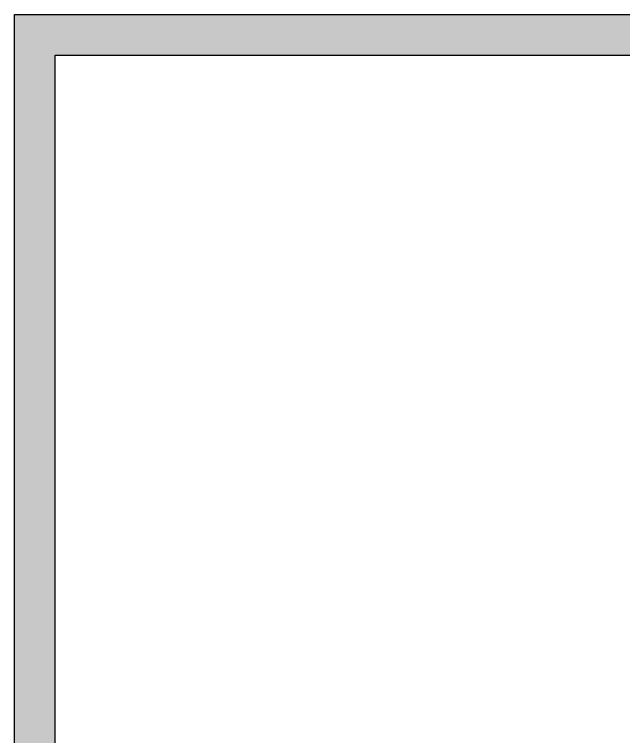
# Model space of a CAD drawing. Extents: x -59 to 582, y -1177 to 100.
# Drawn here: x -59.1 to 15.8, y -7 to 81.8 of the extents above; entities that cross this region are included whole.
import ezdxf

# ---------------------------------------------------------------- set-up
doc = ezdxf.new("R2010")
doc.units = 0
doc.header["$LTSCALE"] = 0.15
doc.layers.add('0 sockets', color=252, linetype='Continuous')

# ---------------------------------------------------------------- blocks, each defined once
blk = doc.blocks.new('EE')
at = {"layer": '0 sockets'}
h = blk.add_hatch(color=6, dxfattribs=at)
h.dxf.hatch_style = 1
h.paths.add_polyline_path([(582.394, 81.841), (-59.115, 81.841), (-59.115, -114.582), (582.394, -114.582)])
h.paths.add_polyline_path([(577.394, 76.841), (577.394, -109.582), (-54.115, -109.582), (-54.115, 76.841)], flags=16)
h.paths.add_polyline_path([(408.026, -15.139, -1), (406.517, -15.139, -1)], flags=0)
h.paths.add_polyline_path([(457.783, -31.119, 0.414214), (457.683, -31.019), (444.311, -31.019, 0.414214), (444.211, -31.119), (444.211, -48.447), (415.834, -48.447), (415.834, -19.483), (417.425, -19.483, 0.414214), (417.525, -19.383), (417.525, -15.239, 0.414214), (417.425, -15.139), (407.274, -15.139), (407.271, -15.893), (407.271, -15.139), (417.525, -15.139), (417.525, -19.483), (415.934, -19.483, 0.414214), (415.834, -19.583), (415.834, -48.347, 0.414214), (415.934, -48.447), (444.111, -48.447, 0.414214), (444.211, -48.347), (444.211, -31.019), (457.783, -31.019)], flags=0)
h.paths.add_polyline_path([(244.611, -46.068), (244.611, -46.014), (244.523, -46.014, -0.279526)], flags=0)
h.paths.add_polyline_path([(404.69, 26.947), (525.035, 26.947), (525.035, 46.285), (404.69, 46.285)], flags=8)
h.paths.add_polyline_path([(202.644, 24.078), (289.319, 24.078), (289.319, 38.411), (202.644, 38.411)], flags=8)
h.paths.add_polyline_path([(30.92, 26.429), (112.59, 26.429), (112.59, 40.761), (30.92, 40.761)], flags=8)
h.paths.add_polyline_path([(441.881, -10.206), (442.216, -10.206), (442.216, -9.756), (441.881, -9.756)], flags=8)
h.paths.add_polyline_path([(422.272, -10.246), (422.622, -10.246), (422.622, -9.796), (422.272, -9.796)], flags=8)
h.paths.add_polyline_path([(406.509, -14.41), (406.859, -14.41), (406.859, -13.96), (406.509, -13.96)], flags=8)
h.paths.add_polyline_path([(406.21, -35.713), (406.546, -35.713), (406.546, -35.263), (406.21, -35.263)], flags=8)
h.paths.add_polyline_path([(422.841, -60.607), (423.191, -60.607), (423.191, -60.157), (422.841, -60.157)], flags=8)
h.paths.add_polyline_path([(442.391, -60.84), (442.755, -60.84), (442.755, -60.39), (442.391, -60.39)], flags=8)
h.paths.add_polyline_path([(456.844, -54.1), (457.194, -54.1), (457.194, -53.65), (456.844, -53.65)], flags=8)
h.paths.add_polyline_path([(470.858, -50.81), (471.208, -50.81), (471.208, -50.36), (470.858, -50.36)], flags=8)
h.paths.add_polyline_path([(490.123, -50.756), (490.345, -50.756), (490.345, -50.306), (490.123, -50.306)], flags=8)
h.paths.add_polyline_path([(225.509, -20.343), (226.134, -20.343), (226.134, -20.118), (225.509, -20.118)], flags=8)
h.paths.add_polyline_path([(233.7, -19.938), (234.325, -19.938), (234.325, -19.713), (233.7, -19.713)], flags=8)
h.paths.add_polyline_path([(241.875, -19.552), (242.5, -19.552), (242.5, -19.327), (241.875, -19.327)], flags=8)
h.paths.add_polyline_path([(245.171, -24.632), (245.796, -24.632), (245.796, -24.407), (245.171, -24.407)], flags=8)
h.paths.add_polyline_path([(247.813, -19.255), (248.438, -19.255), (248.438, -19.03), (247.813, -19.03)], flags=8)
h.paths.add_polyline_path([(249.648, -13.387), (250.273, -13.387), (250.273, -13.162), (249.648, -13.162)], flags=8)
h.paths.add_polyline_path([(257.323, -15.794), (257.948, -15.794), (257.948, -15.569), (257.323, -15.569)], flags=8)
h.paths.add_polyline_path([(257.582, -13.183), (258.157, -13.183), (258.157, -12.958), (257.582, -12.958)], flags=8)
h.paths.add_polyline_path([(264.064, -13.101), (264.664, -13.101), (264.664, -12.876), (264.064, -12.876)], flags=8)
h.paths.add_polyline_path([(288.789, -40.902), (289.364, -40.902), (289.364, -40.677), (288.789, -40.677)], flags=8)
h.paths.add_polyline_path([(280.687, -41.005), (281.262, -41.005), (281.262, -40.78), (280.687, -40.78)], flags=8)
h.paths.add_polyline_path([(270.864, -40.875), (271.439, -40.875), (271.439, -40.65), (270.864, -40.65)], flags=8)
h.paths.add_polyline_path([(261.434, -40.771), (262.009, -40.771), (262.009, -40.546), (261.434, -40.546)], flags=8)
h.paths.add_polyline_path([(254.764, -40.853), (255.339, -40.853), (255.339, -40.628), (254.764, -40.628)], flags=8)
h.paths.add_polyline_path([(247.008, -40.845), (247.583, -40.845), (247.583, -40.62), (247.008, -40.62)], flags=8)
h.paths.add_polyline_path([(245.852, -36.479), (246.427, -36.479), (246.427, -36.254), (245.852, -36.254)], flags=8)
h.paths.add_polyline_path([(243.934, -41.639), (244.509, -41.639), (244.509, -41.414), (243.934, -41.414)], flags=8)
h.paths.add_polyline_path([(245.534, -46.587), (246.059, -46.587), (246.059, -46.362), (245.534, -46.362)], flags=8)
h.paths.add_polyline_path([(245.361, -51.832), (245.911, -51.832), (245.911, -51.607), (245.361, -51.607)], flags=8)
h.paths.add_polyline_path([(239.721, -52.272), (240.321, -52.272), (240.321, -52.047), (239.721, -52.047)], flags=8)
h.paths.add_polyline_path([(232.069, -52.917), (232.669, -52.917), (232.669, -52.692), (232.069, -52.692)], flags=8)
h.paths.add_polyline_path([(225.559, -53.646), (226.159, -53.646), (226.159, -53.421), (225.559, -53.421)], flags=8)
h.paths.add_polyline_path([(227.614, -48.128), (228.214, -48.128), (228.214, -47.903), (227.614, -47.903)], flags=8)
h.paths.add_polyline_path([(219.528, -49.489), (220.128, -49.489), (220.128, -49.264), (219.528, -49.264)], flags=8)
h.paths.add_polyline_path([(217.77, -44.284), (218.37, -44.284), (218.37, -44.059), (217.77, -44.059)], flags=8)
h.paths.add_polyline_path([(216.443, -34.713), (217.043, -34.713), (217.043, -34.488), (216.443, -34.488)], flags=8)
h.paths.add_polyline_path([(216.799, -27.091), (217.399, -27.091), (217.399, -26.866), (216.799, -26.866)], flags=8)
h.paths.add_polyline_path([(216.729, -21.755), (217.279, -21.755), (217.279, -21.53), (216.729, -21.53)], flags=8)
h.paths.add_polyline_path([(84.862, -42.445), (85.387, -42.445), (85.387, -42.22), (84.862, -42.22)], flags=8)
h.paths.add_polyline_path([(82.46, -48.761), (83.01, -48.761), (83.01, -48.536), (82.46, -48.536)], flags=8)
h.paths.add_polyline_path([(78.417, -48.71), (78.942, -48.71), (78.942, -48.485), (78.417, -48.485)], flags=8)
h.paths.add_polyline_path([(75.547, -42.452), (76.072, -42.452), (76.072, -42.227), (75.547, -42.227)], flags=8)
h.paths.add_polyline_path([(74.019, -42.418), (74.544, -42.418), (74.544, -42.193), (74.019, -42.193)], flags=8)
h.paths.add_polyline_path([(72.86, -48.761), (73.385, -48.761), (73.385, -48.536), (72.86, -48.536)], flags=8)
h.paths.add_polyline_path([(68.651, -48.707), (69.176, -48.707), (69.176, -48.482), (68.651, -48.482)], flags=8)
h.paths.add_polyline_path([(69.271, -42.456), (69.796, -42.456), (69.796, -42.231), (69.271, -42.231)], flags=8)
h.paths.add_polyline_path([(65.66, -42.443), (66.185, -42.443), (66.185, -42.218), (65.66, -42.218)], flags=8)
h.paths.add_polyline_path([(63.354, -48.708), (63.879, -48.708), (63.879, -48.483), (63.354, -48.483)], flags=8)
h.paths.add_polyline_path([(58.957, -48.718), (59.432, -48.718), (59.432, -48.493), (58.957, -48.493)], flags=8)
h.paths.add_polyline_path([(56.584, -43.041), (57.084, -43.041), (57.084, -42.816), (56.584, -42.816)], flags=8)
h.paths.add_polyline_path([(55.215, -39.312), (55.765, -39.312), (55.765, -39.087), (55.215, -39.087)], flags=8)
h.paths.add_polyline_path([(47.25, -39.118), (47.8, -39.118), (47.8, -38.893), (47.25, -38.893)], flags=8)
h.paths.add_polyline_path([(36.681, -56.177), (37.231, -56.177), (37.231, -55.952), (36.681, -55.952)], flags=8)
h.paths.add_polyline_path([(28.093, -56.08), (28.643, -56.08), (28.643, -55.855), (28.093, -55.855)], flags=8)
h.paths.add_polyline_path([(11.224, -49.617), (11.774, -49.617), (11.774, -49.392), (11.224, -49.392)], flags=8)
h.paths.add_polyline_path([(15.154, -39.272), (15.704, -39.272), (15.704, -39.047), (15.154, -39.047)], flags=8)
h.paths.add_polyline_path([(15.215, -30.394), (15.765, -30.394), (15.765, -30.169), (15.215, -30.169)], flags=8)
h.paths.add_polyline_path([(12.584, -22.24), (13.134, -22.24), (13.134, -22.015), (12.584, -22.015)], flags=8)
h.paths.add_polyline_path([(13.44, -29.574), (13.94, -29.574), (13.94, -29.349), (13.44, -29.349)], flags=8)
at = {"layer": '0 sockets', "color": 3}
for points in [[(-59.115, 81.841), (582.394, 81.841), (582.394, -114.582), (-59.115, -114.582)], [(-54.115, 76.841), (577.394, 76.841), (577.394, -109.582), (-54.115, -109.582)]]:
    blk.add_lwpolyline(points, close=True, dxfattribs=at)

msp = doc.modelspace()

# ---------------------------------------------------------------- block references
at = {"layer": '0 sockets', "color": 3}
msp.add_blockref('EE', (0, 0), dxfattribs=at)

doc.saveas('drawing.dxf')
